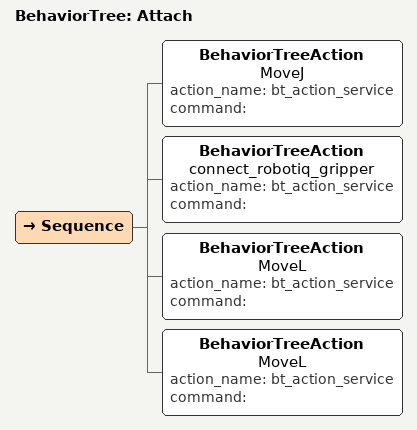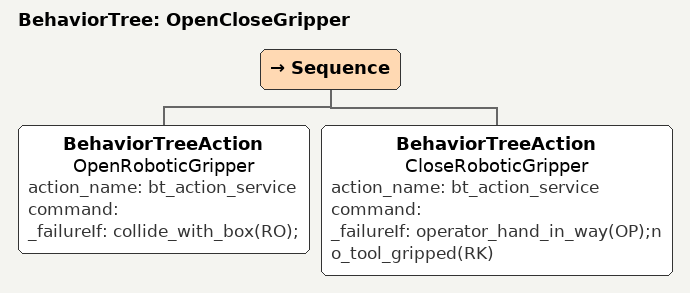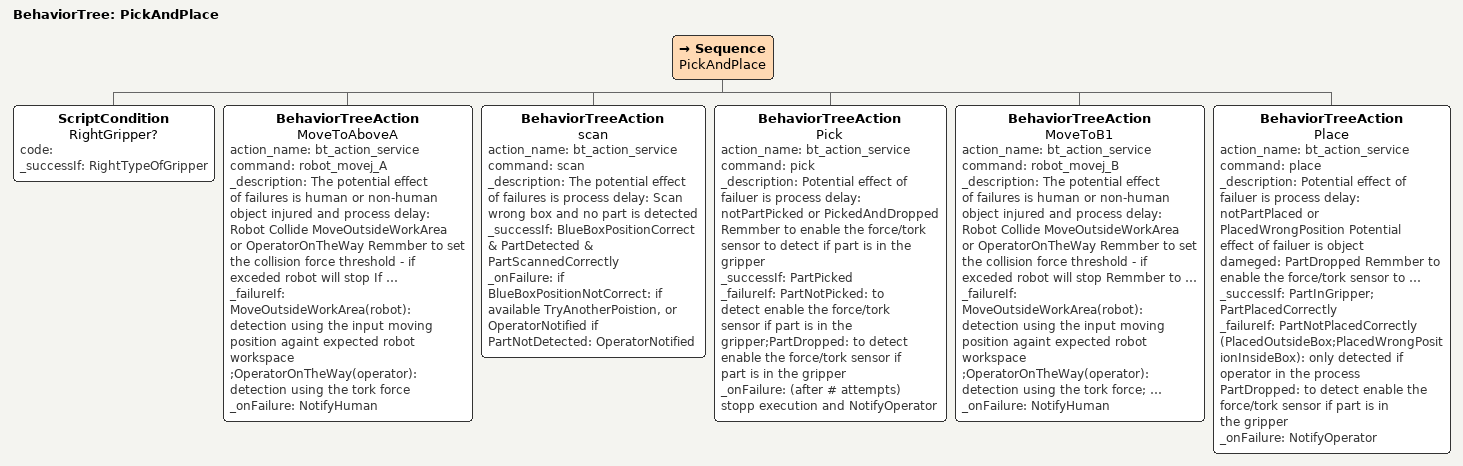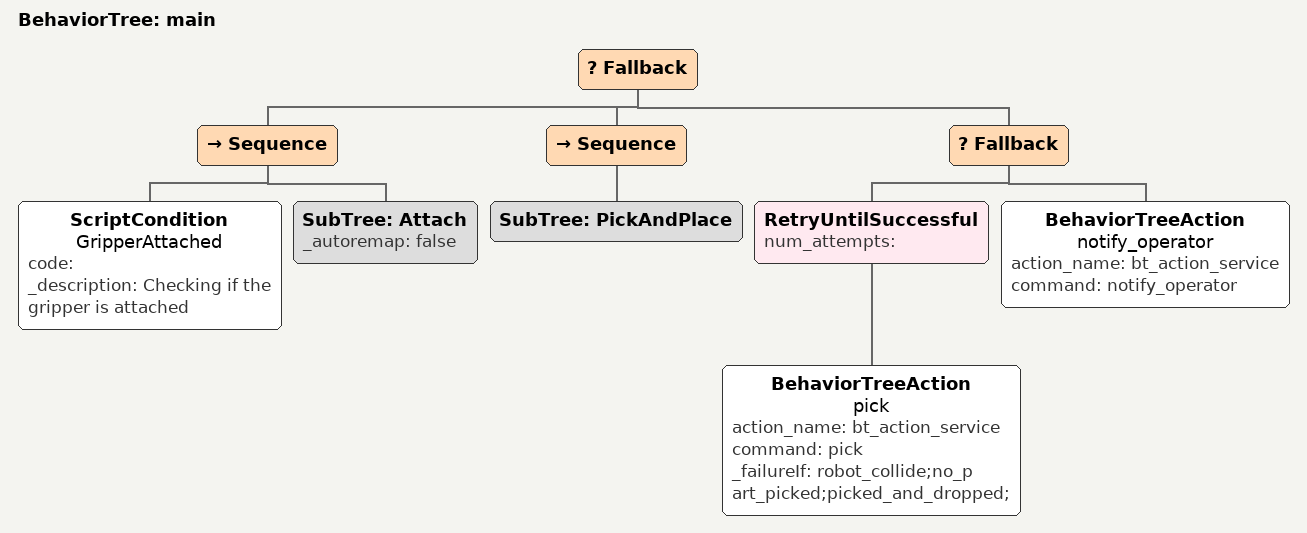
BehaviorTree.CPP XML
<?xml version="1.0" encoding="UTF-8"?>
<root BTCPP_format="4"
      main_tree_to_execute="main">
  <BehaviorTree ID="Attach">
    <Sequence>
      <BehaviorTreeAction name="MoveJ"
                          action_name="bt_action_service"
                          command=""/>
      <BehaviorTreeAction name="connect_robotiq_gripper"
                          action_name="bt_action_service"
                          command=""/>
      <BehaviorTreeAction name="MoveL"
                          action_name="bt_action_service"
                          command=""/>
      <BehaviorTreeAction name="MoveL"
                          action_name="bt_action_service"
                          command=""/>
    </Sequence>
  </BehaviorTree>

  <BehaviorTree ID="OpenCloseGripper">
    <Sequence>
      <BehaviorTreeAction name="OpenRoboticGripper"
                          action_name="bt_action_service"
                          command=""
                          _failureIf="collide_with_box(RO);"/>
      <BehaviorTreeAction name="CloseRoboticGripper"
                          action_name="bt_action_service"
                          command=""
                          _failureIf="operator_hand_in_way(OP);no_tool_gripped(RK)"/>
    </Sequence>
  </BehaviorTree>

  <BehaviorTree ID="PickAndPlace">
    <Sequence name="PickAndPlace">
      <ScriptCondition name="RightGripper?"
                       code=""
                       _successIf="RightTypeOfGripper"/>
      <BehaviorTreeAction name="MoveToAboveA"
                          action_name="bt_action_service"
                          command="robot_movej_A"
                          _description="The potential effect of failures is human or non-human object injured and process delay: Robot Collide MoveOutsideWorkArea or OperatorOnTheWay&#10;Remmber to set the collision force threshold - if exceded robot will stop&#10;If collision happens then the severity is 9"
                          _failureIf="MoveOutsideWorkArea(robot): detection using the input moving position againt expected robot workspace ;OperatorOnTheWay(operator): detection using the tork force"
                          _onFailure="NotifyHuman"/>
      <BehaviorTreeAction name="scan"
                          action_name="bt_action_service"
                          command="scan"
                          _description="The potential effect of failures is process delay: Scan wrong box and no part is detected&#10;"
                          _successIf="BlueBoxPositionCorrect &amp; PartDetected &amp; PartScannedCorrectly "
                          _onFailure="if BlueBoxPositionNotCorrect: if available TryAnotherPoistion, or  OperatorNotified&#10;if PartNotDetected: OperatorNotified"/>
      <BehaviorTreeAction name="Pick"
                          action_name="bt_action_service"
                          command="pick"
                          _description="Potential effect of failuer is process delay: notPartPicked or PickedAndDropped&#10;Remmber to enable the force/tork sensor to detect if part is in the gripper"
                          _successIf="PartPicked"
                          _failureIf="PartNotPicked: to detect enable the force/tork sensor if part is in the gripper;PartDropped: to detect enable the force/tork sensor if part is in the gripper&#10;"
                          _onFailure="(after # attempts) stopp execution and NotifyOperator"/>
      <BehaviorTreeAction name="MoveToB1"
                          action_name="bt_action_service"
                          command="robot_movej_B"
                          _description="The potential effect of failures is human or non-human object injured and process delay: Robot Collide MoveOutsideWorkArea or OperatorOnTheWay&#10;Remmber to set the collision force threshold - if exceded robot will stop&#10;Remmber to enable the force/tork sensor to detect a part is available &#10;If collision happens then the severity is 9"
                          _failureIf="MoveOutsideWorkArea(robot): detection using the input moving position againt expected robot workspace ;OperatorOnTheWay(operator): detection using the tork force;&#10;PartDropped: to detect enable the force/tork sensor if part is in the gripper"
                          _onFailure="NotifyHuman"/>
      <BehaviorTreeAction name="Place"
                          action_name="bt_action_service"
                          command="place"
                          _description="Potential effect of failuer is process delay: notPartPlaced or PlacedWrongPosition&#10;Potential effect of failuer is object dameged: PartDropped&#10;&#10;Remmber to enable the force/tork sensor to detect if part is in the gripper"
                          _successIf="PartInGripper; PartPlacedCorrectly"
                          _failureIf="PartNotPlacedCorrectly(PlacedOutsideBox;PlacedWrongPositionInsideBox): only detected if operator in the process&#10;PartDropped: to detect enable the force/tork sensor if part is in the gripper"
                          _onFailure="NotifyOperator"/>
    </Sequence>
  </BehaviorTree>

  <BehaviorTree ID="main">
    <Fallback>
      <Sequence>
        <ScriptCondition name="GripperAttached"
                         code=""
                         _description="Checking if the gripper is attached"/>
        <SubTree ID="Attach"
                 _autoremap="false"/>
      </Sequence>
      <Sequence>
        <SubTree ID="PickAndPlace"/>
      </Sequence>
      <Fallback>
        <RetryUntilSuccessful num_attempts="">
          <BehaviorTreeAction name="pick"
                              action_name="bt_action_service"
                              command="pick"
                              _failureIf="robot_collide;no_part_picked;picked_and_dropped;"/>
        </RetryUntilSuccessful>
        <BehaviorTreeAction name="notify_operator"
                            action_name="bt_action_service"
                            command="notify_operator"/>
      </Fallback>
    </Fallback>
  </BehaviorTree>

</root>
